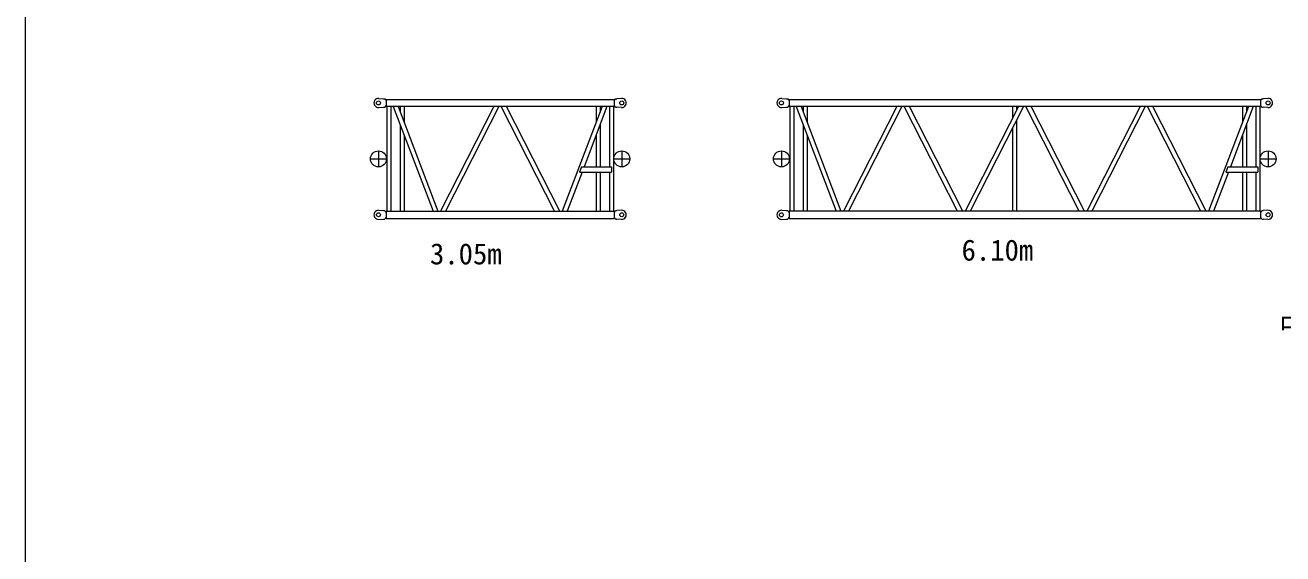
# Model space of a CAD drawing. Units: millimetres on the paper. Extents: x -420 to 420, y -297 to 297.
# Drawn here: x -411.5 to -148.9, y -116.8 to -6.5 of the extents above; entities that cross this region are included whole.
import ezdxf
from ezdxf.enums import TextEntityAlignment as Align

# ---------------------------------------------------------------- set-up
doc = ezdxf.new("R2010")
doc.units = ezdxf.units.MM
doc.linetypes.add('USER2', pattern=[17.5, 13, -1.5, 1.5, -1.5])
doc.layers.add('0-0_0', color=7, linetype='Continuous', lineweight=18)
doc.layers.add('0-1_1', color=7, linetype='Continuous', lineweight=18)
doc.styles.add('ＭＳ ゴシック', font='')
doc.styles.get('ＭＳ ゴシック').set_extended_font_data('MS Gothic')

msp = doc.modelspace()

# ---------------------------------------------------------------- linework, layer by layer
at = {"layer": '0-0_0'}
for p, q in [((-337.671, -21.775), (-336.708, -21.848)), ((-337.671, -23.67), (-336.708, -23.598)), ((-336.708, -21.848), (-336.429, -21.848)), ((-336.708, -23.598), (-336.429, -23.598)), ((-336.429, -21.848), (-336.299, -22.073)), ((-336.299, -23.373), (-336.429, -23.598)), ((-336.271, -22.089), (-336.225, -22.089)), ((-336.225, -23.356), (-336.271, -23.356)), ((-336.225, -22.089), (-336.163, -21.982)), ((-336.225, -23.356), (-336.163, -23.464)), ((-336.163, -21.982), (-288.521, -21.982)), ((-336.163, -21.982), (-336.163, -23.464)), ((-336.163, -21.982), (-336.163, -23.464)), ((-288.521, -23.464), (-336.163, -23.464)), ((-335.998, -23.464), (-335.998, -45.315)), ((-335.152, -23.464), (-335.152, -45.315)), ((-334.652, -23.464), (-326.335, -45.315)), ((-333.632, -23.464), (-325.315, -45.315)), ((-333.215, -23.464), (-333.215, -24.558)), ((-332.368, -23.464), (-332.368, -26.783)), ((-313.66, -23.464), (-324.793, -45.315)), ((-312.59, -23.464), (-323.723, -45.315)), ((-300.96, -45.315), (-312.093, -23.464)), ((-299.89, -45.315), (-311.023, -23.464)), ((-291.052, -23.464), (-299.368, -45.315)), ((-290.032, -23.464), (-294.824, -36.056)), ((-292.315, -23.464), (-292.315, -26.783)), ((-291.468, -23.464), (-291.468, -24.558)), ((-289.532, -23.464), (-289.532, -36.056)), ((-288.685, -23.464), (-288.685, -45.315)), ((-288.458, -22.089), (-288.521, -21.982)), ((-288.521, -21.982), (-288.521, -23.464)), ((-288.458, -23.356), (-288.521, -23.464)), ((-288.458, -22.089), (-288.413, -22.089)), ((-288.458, -23.356), (-288.413, -23.356)), ((-288.384, -22.073), (-288.254, -21.848)), ((-288.254, -23.598), (-288.384, -23.373)), ((-288.254, -21.848), (-287.975, -21.848)), ((-288.254, -23.598), (-287.975, -23.598)), ((-287.013, -21.775), (-287.975, -21.848)), ((-287.013, -23.67), (-287.975, -23.598)), ((-253.537, -21.775), (-252.575, -21.848)), ((-253.537, -23.67), (-252.575, -23.598)), ((-252.575, -21.848), (-252.296, -21.848)), ((-252.575, -23.598), (-252.296, -23.598)), ((-252.296, -21.848), (-252.166, -22.073)), ((-252.166, -23.373), (-252.296, -23.598)), ((-252.137, -22.089), (-252.092, -22.089)), ((-252.092, -23.356), (-252.137, -23.356)), ((-252.092, -22.089), (-252.03, -21.982)), ((-252.092, -23.356), (-252.03, -23.464)), ((-252.03, -21.982), (-153.587, -21.982)), ((-252.03, -21.982), (-252.03, -23.464)), ((-252.03, -21.982), (-252.03, -23.464)), ((-153.587, -23.464), (-252.03, -23.464)), ((-251.865, -23.464), (-251.865, -45.315)), ((-251.018, -23.464), (-251.018, -45.315)), ((-250.518, -23.464), (-242.202, -45.315)), ((-249.498, -23.464), (-241.182, -45.315)), ((-249.082, -23.464), (-249.082, -24.558)), ((-248.235, -23.464), (-248.235, -26.783)), ((-229.527, -23.464), (-240.66, -45.315)), ((-228.457, -23.464), (-239.59, -45.315)), ((-216.827, -45.315), (-227.96, -23.464)), ((-215.757, -45.315), (-226.89, -23.464)), ((-204.127, -23.464), (-215.26, -45.315)), ((-203.057, -23.464), (-214.19, -45.315)), ((-205.365, -23.464), (-205.365, -25.894)), ((-204.518, -23.464), (-204.518, -24.232)), ((-191.427, -45.315), (-202.56, -23.464)), ((-190.357, -45.315), (-201.49, -23.464)), ((-178.727, -23.464), (-189.86, -45.315)), ((-177.657, -23.464), (-188.79, -45.315)), ((-166.027, -45.315), (-177.16, -23.464)), ((-164.957, -45.315), (-176.09, -23.464)), ((-156.118, -23.464), (-164.435, -45.315)), ((-155.098, -23.464), (-159.891, -36.056)), ((-157.382, -23.464), (-157.382, -26.783)), ((-156.535, -23.464), (-156.535, -24.558)), ((-154.598, -23.464), (-154.598, -36.056)), ((-153.752, -23.464), (-153.752, -45.315)), ((-153.525, -22.089), (-153.587, -21.982)), ((-153.587, -21.982), (-153.587, -23.464)), ((-153.525, -23.356), (-153.587, -23.464)), ((-153.525, -22.089), (-153.48, -22.089)), ((-153.525, -23.356), (-153.48, -23.356)), ((-153.451, -22.073), (-153.321, -21.848)), ((-153.321, -23.598), (-153.451, -23.373)), ((-153.321, -21.848), (-153.042, -21.848)), ((-153.321, -23.598), (-153.042, -23.598)), ((-152.08, -21.775), (-153.042, -21.848)), ((-152.08, -23.67), (-153.042, -23.598)), ((-333.215, -27.239), (-333.215, -45.315)), ((-291.468, -27.239), (-291.468, -36.056)), ((-249.082, -27.239), (-249.082, -45.315)), ((-205.365, -27.994), (-205.365, -45.315)), ((-204.518, -26.416), (-204.518, -45.315)), ((-156.535, -27.239), (-156.535, -36.056)), ((-332.368, -29.463), (-332.368, -45.315)), ((-292.315, -29.463), (-292.315, -36.056)), ((-248.235, -29.463), (-248.235, -45.315)), ((-157.382, -29.463), (-157.382, -36.056)), ((-295.334, -36.056), (-295.747, -37.139)), ((-295.334, -36.056), (-289.108, -36.056)), ((-289.108, -36.056), (-289.108, -37.139)), ((-160.401, -36.056), (-160.813, -37.139)), ((-160.401, -36.056), (-154.175, -36.056)), ((-154.175, -36.056), (-154.175, -37.139)), ((-295.237, -37.139), (-298.348, -45.315)), ((-295.747, -37.139), (-289.108, -37.139)), ((-292.315, -37.139), (-292.315, -45.315)), ((-291.468, -37.139), (-291.468, -45.315)), ((-289.532, -37.139), (-289.532, -45.315)), ((-160.303, -37.139), (-163.415, -45.315)), ((-160.813, -37.139), (-154.175, -37.139)), ((-157.382, -37.139), (-157.382, -45.315)), ((-156.535, -37.139), (-156.535, -45.315)), ((-154.598, -37.139), (-154.598, -45.315)), ((-337.671, -45.109), (-336.708, -45.181)), ((-337.671, -47.003), (-336.708, -46.931)), ((-336.708, -45.181), (-336.429, -45.181)), ((-336.708, -46.931), (-336.429, -46.931)), ((-336.429, -45.181), (-336.299, -45.406)), ((-336.299, -46.706), (-336.429, -46.931)), ((-336.271, -45.423), (-336.225, -45.423)), ((-336.225, -46.689), (-336.271, -46.689)), ((-336.225, -45.423), (-336.163, -45.315)), ((-336.225, -46.689), (-336.163, -46.797)), ((-336.163, -45.315), (-288.521, -45.315)), ((-336.163, -45.315), (-336.163, -46.797)), ((-336.163, -46.797), (-288.521, -46.797)), ((-288.458, -45.423), (-288.521, -45.315)), ((-288.521, -45.315), (-288.521, -46.797)), ((-288.458, -46.689), (-288.521, -46.797)), ((-288.458, -45.423), (-288.413, -45.423)), ((-288.458, -46.689), (-288.413, -46.689)), ((-288.384, -45.406), (-288.254, -45.181)), ((-288.254, -46.931), (-288.384, -46.706)), ((-288.254, -45.181), (-287.975, -45.181)), ((-288.254, -46.931), (-287.975, -46.931)), ((-287.013, -45.109), (-287.975, -45.181)), ((-287.013, -47.003), (-287.975, -46.931)), ((-253.537, -45.109), (-252.575, -45.181)), ((-253.537, -47.003), (-252.575, -46.931)), ((-252.575, -45.181), (-252.296, -45.181)), ((-252.575, -46.931), (-252.296, -46.931)), ((-252.296, -45.181), (-252.166, -45.406)), ((-252.166, -46.706), (-252.296, -46.931)), ((-252.137, -45.423), (-252.092, -45.423)), ((-252.092, -46.689), (-252.137, -46.689)), ((-252.092, -45.423), (-252.03, -45.315)), ((-252.092, -46.689), (-252.03, -46.797)), ((-252.03, -45.315), (-252.03, -46.797)), ((-153.587, -45.315), (-252.03, -45.315)), ((-252.03, -46.797), (-153.587, -46.797)), ((-153.752, -45.315), (-153.587, -45.315)), ((-153.525, -45.423), (-153.587, -45.315)), ((-153.587, -45.315), (-153.587, -46.797)), ((-153.525, -46.689), (-153.587, -46.797)), ((-153.525, -45.423), (-153.48, -45.423)), ((-153.525, -46.689), (-153.48, -46.689)), ((-153.451, -45.406), (-153.321, -45.181)), ((-153.321, -46.931), (-153.451, -46.706)), ((-153.321, -45.181), (-153.042, -45.181)), ((-153.321, -46.931), (-153.042, -46.931)), ((-152.08, -45.109), (-153.042, -45.181)), ((-152.08, -47.003), (-153.042, -46.931))]:
    msp.add_line(p, q, dxfattribs=at)
at = {"layer": '0-0_0', "linetype": 'USER2'}
for p, q in [((-337.742, -32.723), (-337.742, -36.056)), ((-286.942, -32.723), (-286.942, -36.056)), ((-253.608, -32.723), (-253.608, -36.056)), ((-152.008, -32.723), (-152.008, -36.056)), ((-339.408, -34.389), (-336.075, -34.389)), ((-288.608, -34.389), (-285.275, -34.389)), ((-255.275, -34.389), (-251.942, -34.389)), ((-153.675, -34.389), (-150.342, -34.389))]:
    msp.add_line(p, q, dxfattribs=at)
at = {"layer": '0-0_0'}
for centre, radius in [((-337.742, -22.723), 0.417), ((-286.942, -22.723), 0.425), ((-286.942, -22.723), 0.417), ((-253.608, -22.723), 0.417), ((-152.008, -22.723), 0.417), ((-337.742, -34.389), 1.667), ((-286.942, -34.389), 1.667), ((-253.608, -34.389), 1.667), ((-152.008, -34.389), 1.667), ((-337.742, -46.056), 0.417), ((-286.942, -46.056), 0.417), ((-253.608, -46.056), 0.425), ((-152.008, -46.056), 0.417)]:
    msp.add_circle(centre, radius, dxfattribs=at)
for centre, radius, start, end in [((-337.742, -22.723), 0.95, 85.70011, 274.29989), ((-336.271, -22.056), 0.0333, 209.99212, 270), ((-336.271, -23.389), 0.0333, 90, 150.00788), ((-288.413, -22.056), 0.0333, 270, 330.00788), ((-288.413, -23.389), 0.0333, 29.99212, 90), ((-286.942, -22.723), 0.95, 265.70378, 94.29622), ((-253.608, -22.723), 0.95, 85.70378, 274.29989), ((-252.137, -22.056), 0.0333, 209.99212, 270), ((-252.137, -23.389), 0.0333, 90, 150.00788), ((-204.28, -22.056), 0.0333, 270, 330.00788), ((-204.28, -23.389), 0.0333, 29.99212, 90), ((-153.48, -22.056), 0.0333, 270, 330.00788), ((-153.48, -23.389), 0.0333, 29.99212, 90), ((-152.008, -22.723), 0.95, 265.70011, 94.29989), ((-337.742, -46.056), 0.95, 85.70011, 274.29989), ((-336.271, -45.389), 0.0333, 209.99212, 270), ((-336.271, -46.723), 0.0333, 90, 150.00788), ((-288.413, -45.389), 0.0333, 270, 330.00788), ((-288.413, -46.723), 0.0333, 29.99212, 90), ((-286.942, -46.056), 0.95, 265.70378, 94.29622), ((-253.608, -46.056), 0.95, 85.70378, 274.29989), ((-252.137, -45.389), 0.0333, 209.99212, 270), ((-252.137, -46.723), 0.0333, 90, 150.00788), ((-204.28, -45.389), 0.0333, 270, 330.00788), ((-204.28, -46.723), 0.0333, 29.99212, 90), ((-153.48, -45.389), 0.0333, 270, 330.00788), ((-153.48, -46.723), 0.0333, 29.99212, 90), ((-152.008, -46.056), 0.95, 265.70011, 94.29989)]:
    msp.add_arc(centre, radius, start, end, dxfattribs=at)
at = {"layer": '0-1_1'}
msp.add_line((-411.5, 284), (-411.5, -286), dxfattribs=at)

# ---------------------------------------------------------------- texts
at = {"layer": '0-0_0', "style": 'ＭＳ ゴシック'}
for s, p in [('3.05m', (-326.986, -57.711)), ('6.10m', (-216.002, -56.929))]:
    msp.add_text(s, height=4.399, dxfattribs=at).set_placement(p, align=Align.BOTTOM_LEFT)
at = {"layer": '0-0_0', "style": 'ＭＳ ゴシック', "width": 0.85}
msp.add_text('中間ブ－ム', height=4.399, dxfattribs=at).set_placement((-149.568, -72.561), align=Align.BOTTOM_LEFT)

doc.saveas('drawing.dxf')
